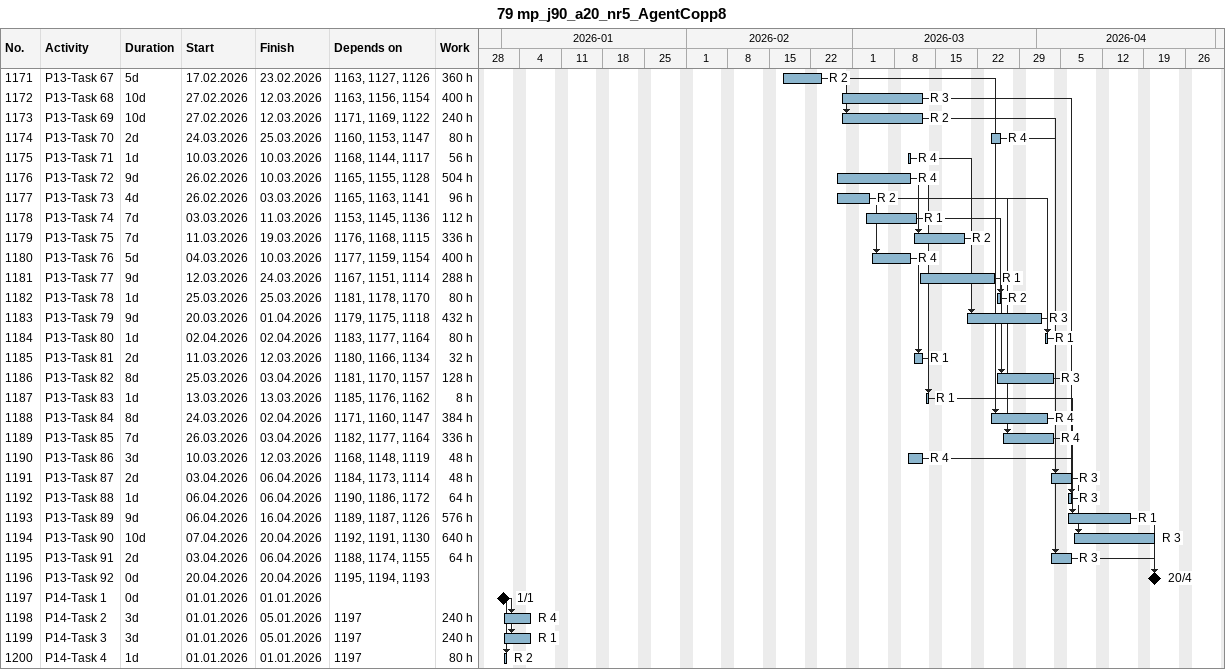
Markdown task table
79 mp_j90_a20_nr5_AgentCopp8

| ID | Task | Duration | Start | Finish | Predecessors | Resources | Work (h) |
|---|---|---|---|---|---|---|---|
| 1171 | P13-Task 67 | 5d | 2026-02-17 | 2026-02-23 | 1163, 1127, 1126 | R 2 | 360 |
| 1172 | P13-Task 68 | 10d | 2026-02-27 | 2026-03-12 | 1163, 1156, 1154 | R 3 | 400 |
| 1173 | P13-Task 69 | 10d | 2026-02-27 | 2026-03-12 | 1171, 1169, 1122 | R 2 | 240 |
| 1174 | P13-Task 70 | 2d | 2026-03-24 | 2026-03-25 | 1160, 1153, 1147 | R 4 | 80 |
| 1175 | P13-Task 71 | 1d | 2026-03-10 | 2026-03-10 | 1168, 1144, 1117 | R 4 | 56 |
| 1176 | P13-Task 72 | 9d | 2026-02-26 | 2026-03-10 | 1165, 1155, 1128 | R 4 | 504 |
| 1177 | P13-Task 73 | 4d | 2026-02-26 | 2026-03-03 | 1165, 1163, 1141 | R 2 | 96 |
| 1178 | P13-Task 74 | 7d | 2026-03-03 | 2026-03-11 | 1153, 1145, 1136 | R 1 | 112 |
| 1179 | P13-Task 75 | 7d | 2026-03-11 | 2026-03-19 | 1176, 1168, 1115 | R 2 | 336 |
| 1180 | P13-Task 76 | 5d | 2026-03-04 | 2026-03-10 | 1177, 1159, 1154 | R 4 | 400 |
| 1181 | P13-Task 77 | 9d | 2026-03-12 | 2026-03-24 | 1167, 1151, 1114 | R 1 | 288 |
| 1182 | P13-Task 78 | 1d | 2026-03-25 | 2026-03-25 | 1181, 1178, 1170 | R 2 | 80 |
| 1183 | P13-Task 79 | 9d | 2026-03-20 | 2026-04-01 | 1179, 1175, 1118 | R 3 | 432 |
| 1184 | P13-Task 80 | 1d | 2026-04-02 | 2026-04-02 | 1183, 1177, 1164 | R 1 | 80 |
| 1185 | P13-Task 81 | 2d | 2026-03-11 | 2026-03-12 | 1180, 1166, 1134 | R 1 | 32 |
| 1186 | P13-Task 82 | 8d | 2026-03-25 | 2026-04-03 | 1181, 1170, 1157 | R 3 | 128 |
| 1187 | P13-Task 83 | 1d | 2026-03-13 | 2026-03-13 | 1185, 1176, 1162 | R 1 | 8 |
| 1188 | P13-Task 84 | 8d | 2026-03-24 | 2026-04-02 | 1171, 1160, 1147 | R 4 | 384 |
| 1189 | P13-Task 85 | 7d | 2026-03-26 | 2026-04-03 | 1182, 1177, 1164 | R 4 | 336 |
| 1190 | P13-Task 86 | 3d | 2026-03-10 | 2026-03-12 | 1168, 1148, 1119 | R 4 | 48 |
| 1191 | P13-Task 87 | 2d | 2026-04-03 | 2026-04-06 | 1184, 1173, 1114 | R 3 | 48 |
| 1192 | P13-Task 88 | 1d | 2026-04-06 | 2026-04-06 | 1190, 1186, 1172 | R 3 | 64 |
| 1193 | P13-Task 89 | 9d | 2026-04-06 | 2026-04-16 | 1189, 1187, 1126 | R 1 | 576 |
| 1194 | P13-Task 90 | 10d | 2026-04-07 | 2026-04-20 | 1192, 1191, 1130 | R 3 | 640 |
| 1195 | P13-Task 91 | 2d | 2026-04-03 | 2026-04-06 | 1188, 1174, 1155 | R 3 | 64 |
| 1196 | P13-Task 92 | 0d | 2026-04-20 | 2026-04-20 | 1195, 1194, 1193 |  |  |
| 1197 | P14-Task 1 | 0d | 2026-01-01 | 2026-01-01 |  |  |  |
| 1198 | P14-Task 2 | 3d | 2026-01-01 | 2026-01-05 | 1197 | R 4 | 240 |
| 1199 | P14-Task 3 | 3d | 2026-01-01 | 2026-01-05 | 1197 | R 1 | 240 |
| 1200 | P14-Task 4 | 1d | 2026-01-01 | 2026-01-01 | 1197 | R 2 | 80 |
